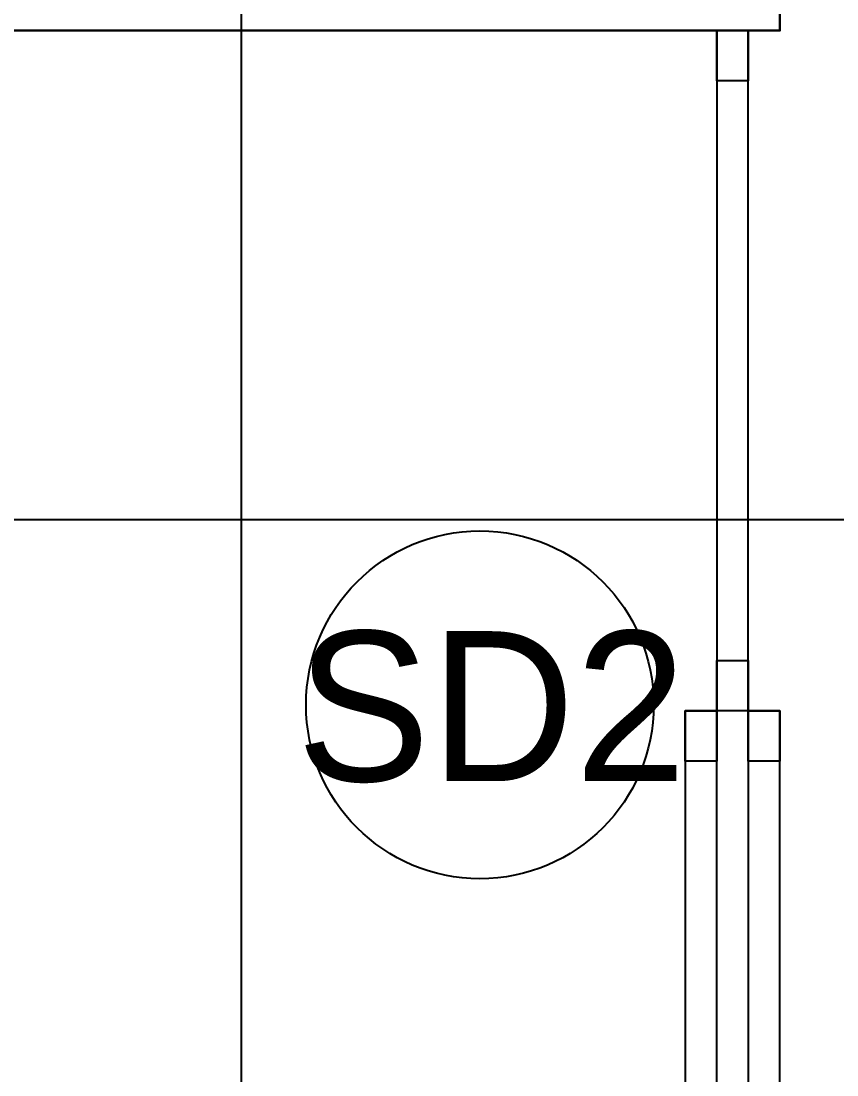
# Model space of a CAD drawing. Header units: millimetres. Extents: x 173236 to 801264, y -94969 to 615039.
# Drawn here: x 637315 to 638395, y 167828 to 169222 of the extents above; entities that cross this region are included whole.
import ezdxf
from ezdxf.enums import TextEntityAlignment as Align

# ---------------------------------------------------------------- set-up
doc = ezdxf.new("R2010")
doc.units = ezdxf.units.MM
doc.header["$MEASUREMENT"] = 0
doc.layers.add('00-Def-points', color=7, linetype='Continuous', plot=False)
for name, color, linetype in [('VOX-A-ANNO-DRTAG', 183, 'Continuous'), ('VOX-A-ANNO-GRID-LINE', 254, 'Continuous'), ('VOX-A-ANNO-SECT-LINE', 201, 'Continuous'), ('VOX-A-FURN-LAYOUT', 93, 'Continuous')]:
    doc.layers.add(name, color=color, linetype=linetype)
doc.layers.add('VOX-A-WALL-SECT', color=1, linetype='Continuous', lineweight=30)
doc.styles.add('2 mm Rotis Annotative', font='', dxfattribs={"height": 2})
doc.styles.get('2 mm Rotis Annotative').set_extended_font_data('Rotis Sans Serif')

# ---------------------------------------------------------------- blocks, each defined once
blk = doc.blocks.new('dd')
at = {"layer": 'VOX-A-ANNO-GRID-LINE', "transparency": 33554610}
blk.add_line((725680.4, 156772.6), (697939.5, 156772.6), dxfattribs=at)
blk = doc.blocks.new('WC SLIDING DOOR')
at = {"layer": 'VOX-A-FURN-LAYOUT'}
for points in [[(625726.7, 65711.7), (626626.7, 65711.7), (626626.7, 65753.4), (625726.7, 65753.4)], [(626626.7, 65670), (627526.7, 65670), (627526.7, 65711.7), (626626.7, 65711.7)], [(625726.7, 65628.4), (626626.7, 65628.4), (626626.7, 65670), (625726.7, 65670)]]:
    blk.add_lwpolyline(points, dxfattribs=at)
for points in [[(626560, 65753.4), (626626.7, 65753.4), (626626.7, 65711.7), (626560, 65711.7)], [(626626.7, 65711.7), (626693.3, 65711.7), (626693.3, 65670), (626626.7, 65670)], [(627460, 65711.7), (627526.7, 65711.7), (627526.7, 65670), (627460, 65670)], [(626560, 65670), (626626.7, 65670), (626626.7, 65628.4), (626560, 65628.4)]]:
    blk.add_lwpolyline(points, close=True, dxfattribs=at)
blk = doc.blocks.new('FF PLAN')
at = {"layer": 'VOX-A-WALL-SECT'}
blk.add_lwpolyline([(750953.8, 149688.2), (750953.8, 148620), (751183.8, 148620.1), (751183.8, 149563.2), (753134.1, 149563.2), (753134.1, 149688.2)], close=True, dxfattribs=at)
at = {"layer": '00-Def-points', "rotation": 90}
blk.add_blockref('WC SLIDING DOOR', (818762.2, -477963.4), dxfattribs=at)
blk = doc.blocks.new('VOX-A-DOOR-TAG')
at = {"layer": 'VOX-A-ANNO-DRTAG'}
blk.add_circle((0, 0), 2.3, dxfattribs=at)
at = {"style": '2 mm Rotis Annotative', "flags": 1}
blk.add_attdef('DOORDIMENSION', (-9.696, -3.017), '', height=1.984, dxfattribs=at)
at = {"layer": 'VOX-A-ANNO-DRTAG', "style": '2 mm Rotis Annotative'}
blk.add_attdef('D1', text='', height=1.984, dxfattribs=at).set_placement((0.152, -0.017), align=Align.MIDDLE)
blk = doc.blocks.new('DOOR & WINDOW')
at = {"xscale": 100, "yscale": 100, "zscale": 100}
blk.add_blockref('VOX-A-DOOR-TAG', (752737.1, 148671.2), dxfattribs=at).add_auto_attribs({'D1': 'SD2'})

msp = doc.modelspace()

# ---------------------------------------------------------------- block references
at = {"layer": 'VOX-A-ANNO-GRID-LINE'}
msp.add_blockref('dd', (-67950.9, 11790), dxfattribs=at)

# ---------------------------------------------------------------- next in the draw order: block references
at = {"layer": '00-Def-points'}
msp.add_blockref('FF PLAN', (-114814.7, 19646.7), dxfattribs=at)

# ---------------------------------------------------------------- next in the draw order: linework, layer by layer
at = {"layer": 'VOX-A-ANNO-SECT-LINE'}
msp.add_line((637606.8, 153321.5), (637606.8, 179530.1), dxfattribs=at)

# ---------------------------------------------------------------- next in the draw order: block references
at = {"layer": '00-Def-points'}
msp.add_blockref('DOOR & WINDOW', (-114814.7, 19646.7), dxfattribs=at)

doc.saveas('drawing.dxf')
